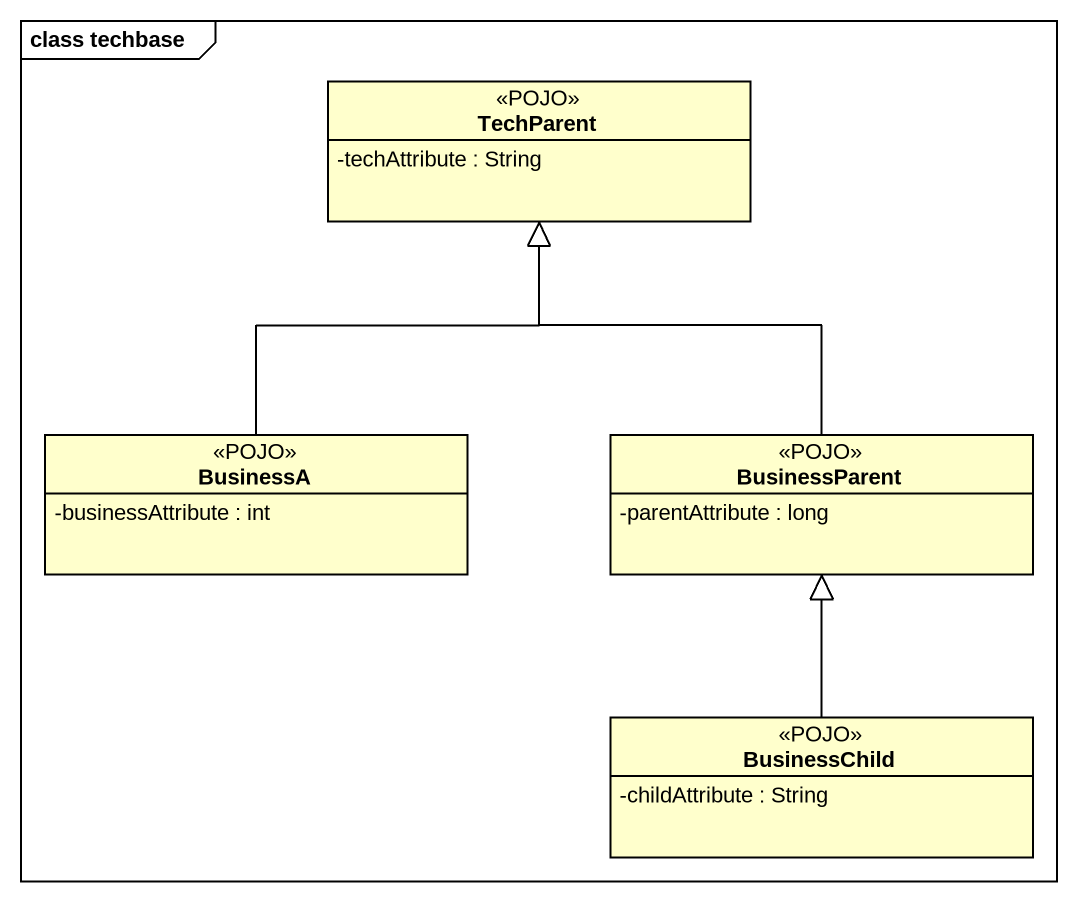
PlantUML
@startuml
mainframe class techbase
hide circle
hide empty members
skinparam classAttributeIconSize 0
class TechParent <<POJO>> {
  -techAttribute : String
}
class BusinessA <<POJO>> {
  -businessAttribute : int
}
class BusinessParent <<POJO>> {
  -parentAttribute : long
}
class BusinessChild <<POJO>> {
  -childAttribute : String
}
BusinessA -up-|> TechParent
BusinessParent -up-|> TechParent
BusinessChild -up-|> BusinessParent
@enduml
